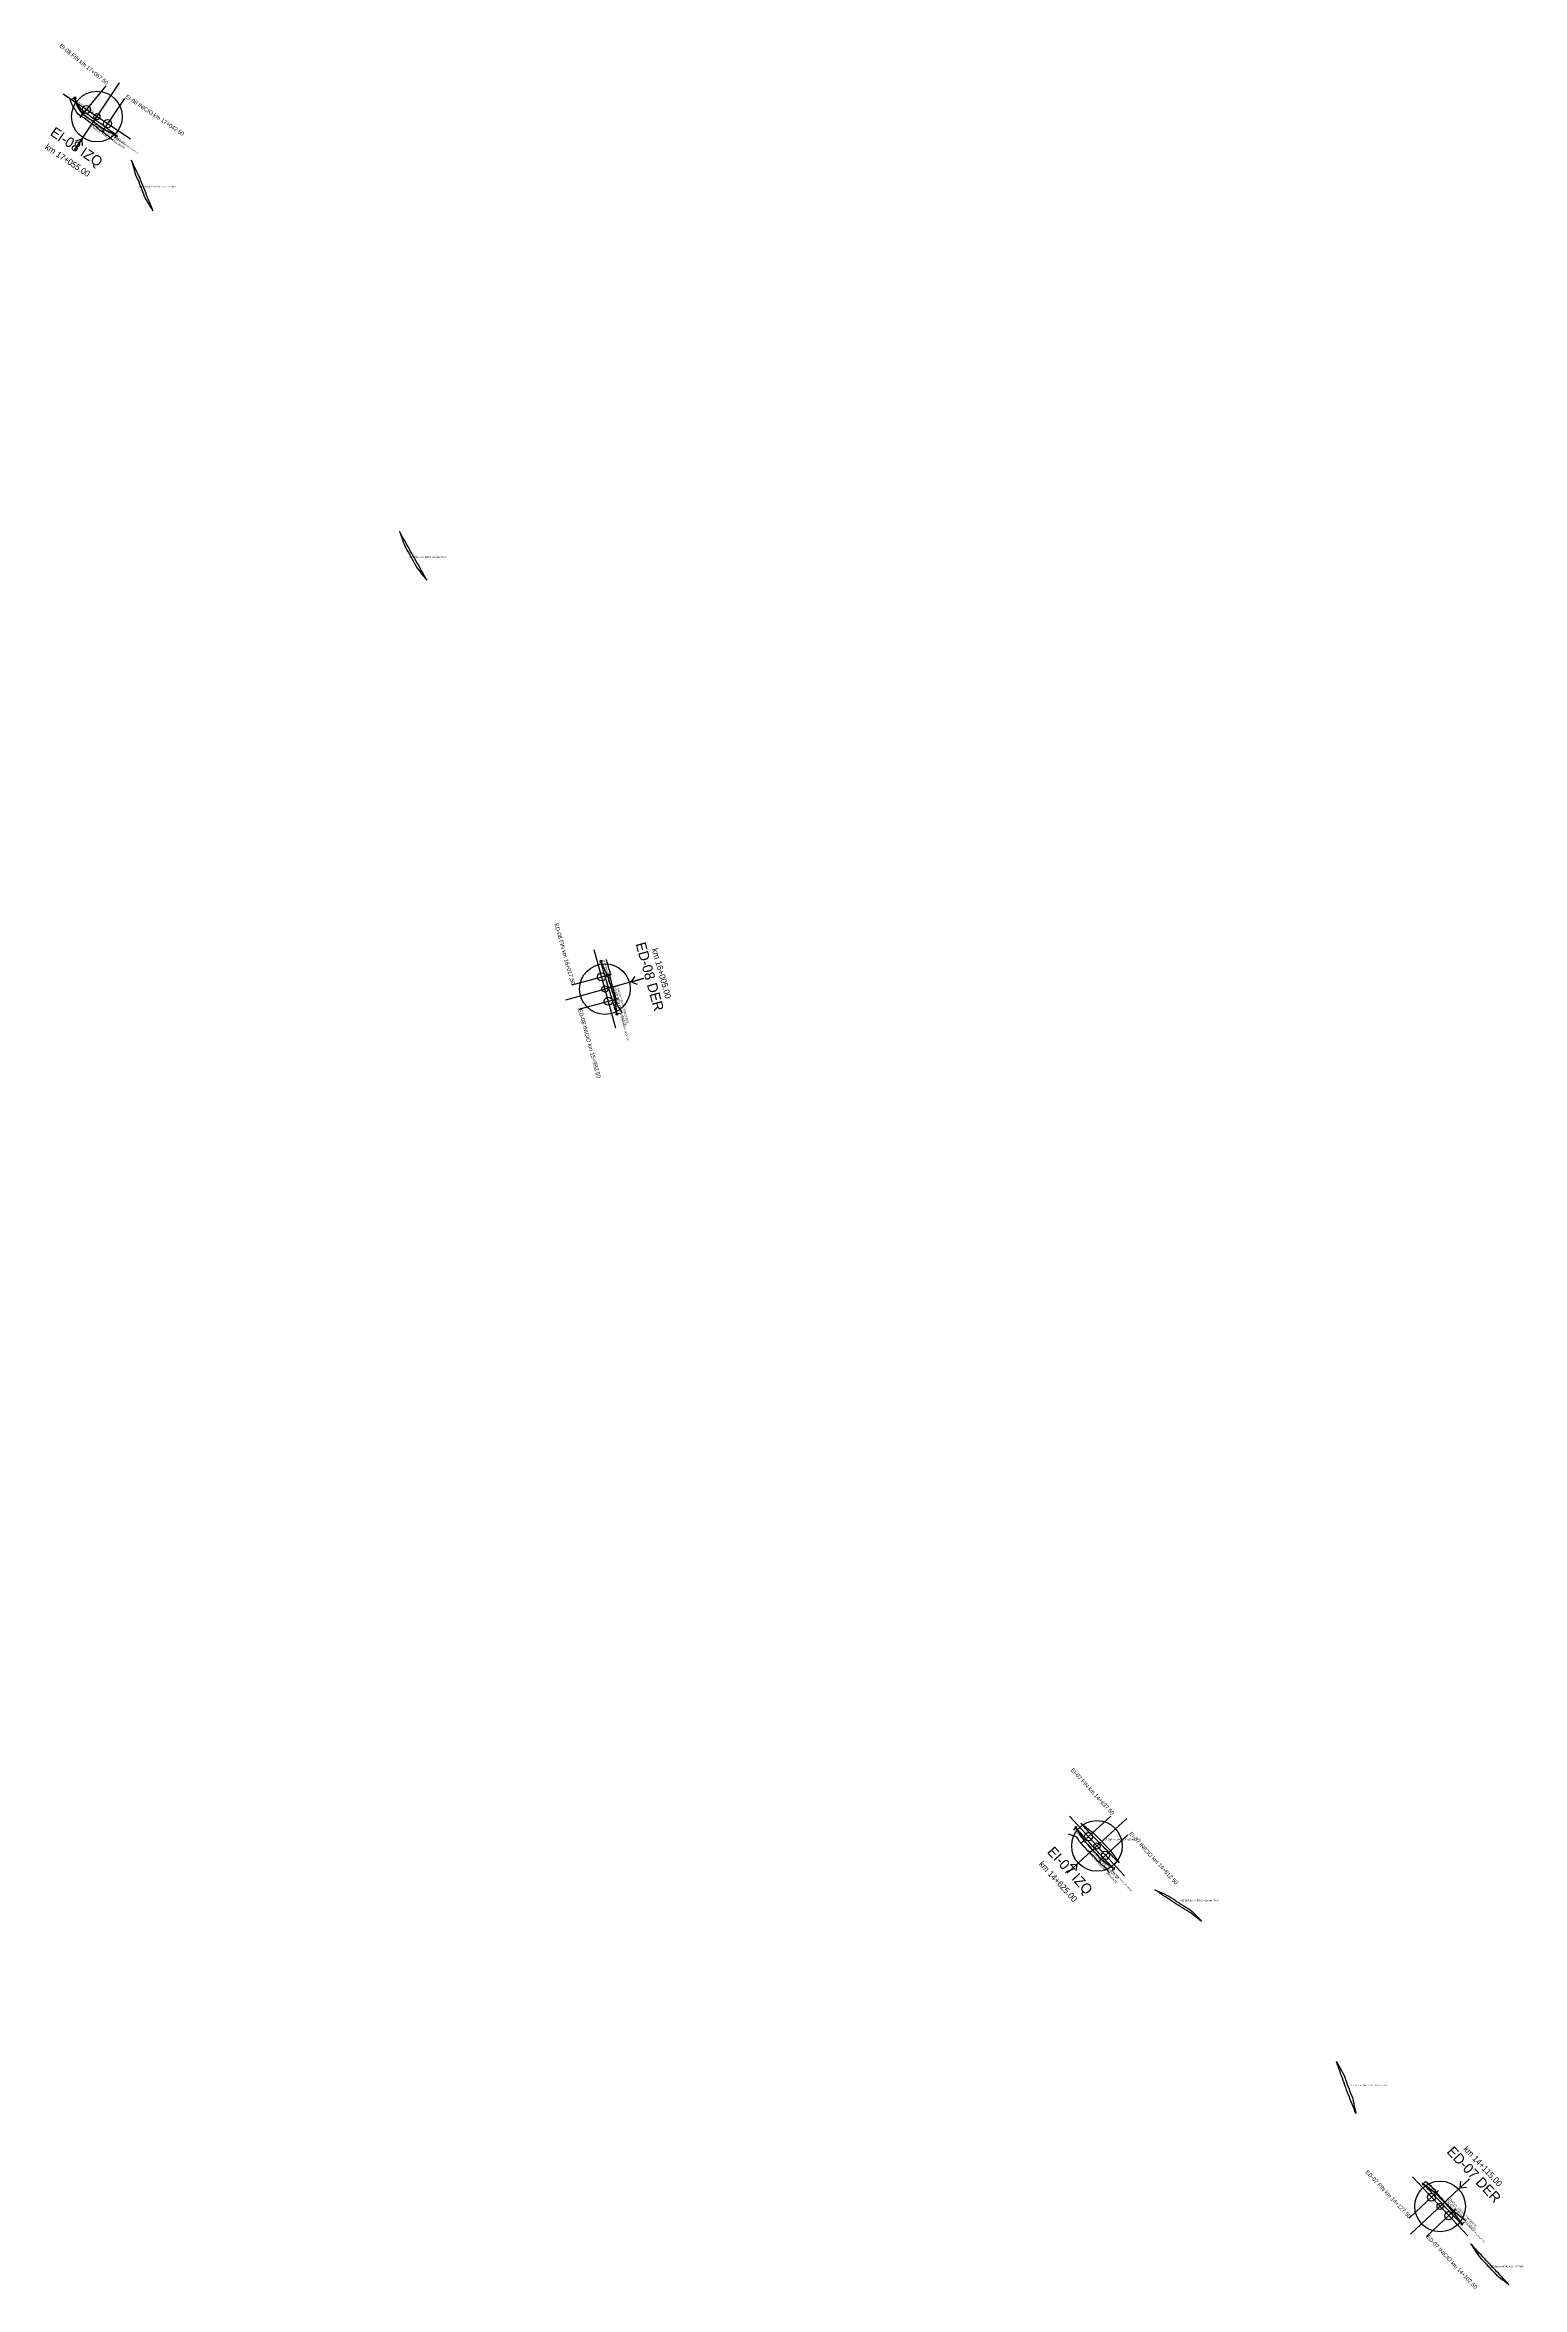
# Model space of a CAD drawing. Extents: x 598419 to 612853, y 9471396 to 9478612.
# Drawn here: x 604276 to 605734, y 9473528 to 9475742 of the extents above; entities that cross this region are included whole.
import ezdxf
from ezdxf.enums import TextEntityAlignment as Align

# ---------------------------------------------------------------- set-up
doc = ezdxf.new("R2010")
doc.units = 0
doc.header["$PDMODE"] = 35
doc.header["$PDSIZE"] = 1
for name, color, linetype in [('ENSANCHE_ALTERNATIVAS', 8, 'CONTINUOUS'), ('ENSANCHE_DER', 5, 'CONTINUOUS'), ('ENSANCHE_DER_BORDE_3D', 5, 'CONTINUOUS'), ('ENSANCHE_DER_MARCA', 5, 'CONTINUOUS'), ('ENSANCHE_DER_PUNTOS', 5, 'CONTINUOUS'), ('ENSANCHE_DER_TALUD', 5, 'CONTINUOUS'), ('ENSANCHE_DER_TEXTO', 5, 'CONTINUOUS'), ('ENSANCHE_IZQ', 1, 'CONTINUOUS'), ('ENSANCHE_IZQ_BORDE_3D', 1, 'CONTINUOUS'), ('ENSANCHE_IZQ_MARCA', 1, 'CONTINUOUS'), ('ENSANCHE_IZQ_PUNTOS', 1, 'CONTINUOUS'), ('ENSANCHE_IZQ_TALUD', 1, 'CONTINUOUS'), ('ENSANCHE_IZQ_TEXTO', 1, 'CONTINUOUS')]:
    doc.layers.add(name, color=color, linetype=linetype)

msp = doc.modelspace()

# ---------------------------------------------------------------- linework, layer by layer
at = {"layer": 'ENSANCHE_ALTERNATIVAS'}
for points in [[(604382.4423, 9475578.2731), (604381.8274, 9475580.3235), (604381.0499, 9475582.3327), (604380.1187, 9475584.6542), (604379.1912, 9475586.9772), (604378.2638, 9475589.3003), (604377.3363, 9475591.6234), (604376.4088, 9475593.9465), (604375.4813, 9475596.2696), (604374.5538, 9475598.5926), (604373.6263, 9475600.9157), (604372.6988, 9475603.2388), (604371.7713, 9475605.5619), (604370.8438, 9475607.885), (604369.9081, 9475610.2044), (604368.8547, 9475612.4723), (604367.7746, 9475614.7285), (604366.6944, 9475616.9846), (604365.6143, 9475619.2408), (604364.5342, 9475621.497), (604363.454, 9475623.7531), (604362.3739, 9475626.0093), (604361.2938, 9475628.2654), (604361.2938, 9475628.2654), (604361.9923, 9475625.842), (604362.6908, 9475623.4185), (604363.3894, 9475620.9951), (604364.0879, 9475618.5716), (604364.7864, 9475616.1481), (604365.485, 9475613.7247), (604366.5651, 9475611.4685), (604367.6184, 9475609.2006), (604368.5542, 9475606.8812), (604369.4817, 9475604.5581), (604370.4092, 9475602.235), (604371.3367, 9475599.9119), (604372.2642, 9475597.5888), (604373.1917, 9475595.2658), (604374.1192, 9475592.9427), (604375.0466, 9475590.6196), (604376.3557, 9475588.4638), (604377.6648, 9475586.308), (604378.9739, 9475584.1523), (604380.2867, 9475581.9981), (604381.4336, 9475580.1874), (604382.4423, 9475578.2731)], [(604652.9243, 9475213.8242), (604651.7011, 9475216.0046), (604650.478, 9475218.1849), (604649.2549, 9475220.3653), (604648.0317, 9475222.5456), (604646.8086, 9475224.726), (604645.5854, 9475226.9063), (604644.3623, 9475229.0867), (604643.1391, 9475231.267), (604641.916, 9475233.4474), (604640.6928, 9475235.6277), (604639.4697, 9475237.808), (604638.2465, 9475239.9884), (604637.0234, 9475242.1687), (604635.8003, 9475244.3491), (604634.5771, 9475246.5294), (604633.354, 9475248.7098), (604632.1308, 9475250.8901), (604630.9077, 9475253.0705), (604629.6845, 9475255.2508), (604628.4614, 9475257.4312), (604627.2382, 9475259.6115), (604626.0151, 9475261.7919), (604626.0151, 9475261.7919), (604626.8749, 9475259.4077), (604627.7346, 9475257.0235), (604628.5944, 9475254.6393), (604629.4541, 9475252.255), (604630.3139, 9475249.8708), (604631.1736, 9475247.4866), (604632.3968, 9475245.3063), (604633.6199, 9475243.1259), (604634.8431, 9475240.9456), (604636.0662, 9475238.7652), (604637.2893, 9475236.5849), (604638.5125, 9475234.4046), (604639.7356, 9475232.2242), (604640.9588, 9475230.0439), (604642.1819, 9475227.8635), (604643.4051, 9475225.6832), (604644.9916, 9475223.7067), (604646.5781, 9475221.7302), (604648.1647, 9475219.7537), (604649.7512, 9475217.7772), (604651.3378, 9475215.8007), (604652.9243, 9475213.8242)], [(605336.4359, 9473947.3033), (605334.6585, 9473948.9841), (605332.9029, 9473950.6876), (605331.1683, 9473952.4125), (605329.4556, 9473954.1591), (605327.7648, 9473955.927), (605326.0954, 9473957.715), (605324.3726, 9473959.5074), (605322.6236, 9473961.2957), (605320.8746, 9473963.084), (605319.1256, 9473964.8723), (605317.3766, 9473966.6605), (605315.6276, 9473968.4488), (605313.8786, 9473970.2371), (605312.1296, 9473972.0253), (605310.3806, 9473973.8136), (605308.6316, 9473975.6019), (605306.8826, 9473977.3902), (605305.1342, 9473979.179), (605303.4293, 9473981.0076), (605301.745, 9473982.8551), (605300.1179, 9473984.755), (605298.4919, 9473986.6557), (605298.4919, 9473986.6557), (605300.4254, 9473985.0362), (605302.3598, 9473983.4176), (605304.3516, 9473981.8514), (605306.3639, 9473980.304), (605308.4197, 9473978.7964), (605310.4761, 9473977.2894), (605312.2251, 9473975.5011), (605313.9741, 9473973.7129), (605315.7231, 9473971.9246), (605317.4721, 9473970.1363), (605319.2211, 9473968.3481), (605320.9701, 9473966.5598), (605322.7192, 9473964.7715), (605324.4682, 9473962.9832), (605326.2172, 9473961.195), (605327.9342, 9473959.4088), (605329.2794, 9473957.3575), (605330.6528, 9473955.3186), (605332.0553, 9473953.2933), (605333.4868, 9473951.2821), (605334.9468, 9473949.285), (605336.4359, 9473947.3033)], [(605417.6099, 9473889.3428), (605415.6975, 9473891.1589), (605413.7111, 9473892.8937), (605411.6541, 9473894.5442), (605409.5302, 9473896.1077), (605407.343, 9473897.5813), (605405.1846, 9473898.935), (605403.0633, 9473900.2578), (605400.9419, 9473901.5806), (605398.8205, 9473902.9034), (605396.6992, 9473904.2263), (605394.5778, 9473905.5491), (605392.4565, 9473906.8719), (605390.3575, 9473908.2306), (605388.2802, 9473909.6241), (605386.203, 9473911.0176), (605384.1257, 9473912.4112), (605382.0484, 9473913.8047), (605379.9712, 9473915.1982), (605377.8939, 9473916.5918), (605375.8166, 9473917.9853), (605373.7394, 9473919.3788), (605371.6621, 9473920.7723), (605371.6621, 9473920.7723), (605373.9598, 9473919.7324), (605376.2576, 9473918.6924), (605378.5553, 9473917.6524), (605380.853, 9473916.6125), (605383.1508, 9473915.5725), (605385.4485, 9473914.5325), (605387.5258, 9473913.139), (605389.603, 9473911.7455), (605391.6803, 9473910.3519), (605393.7793, 9473908.9933), (605395.9006, 9473907.6704), (605398.022, 9473906.3476), (605400.1434, 9473905.0248), (605402.2647, 9473903.702), (605404.3861, 9473902.3792), (605406.5074, 9473901.0564), (605408.4708, 9473899.3329), (605410.49, 9473897.4702), (605412.4159, 9473895.5353), (605414.246, 9473893.5326), (605415.978, 9473891.4669), (605417.6099, 9473889.3428)], [(605570.0461, 9473699.8067), (605569.1311, 9473702.1347), (605568.216, 9473704.4627), (605567.301, 9473706.7907), (605566.3859, 9473709.1187), (605565.4709, 9473711.4467), (605564.5558, 9473713.7748), (605563.6408, 9473716.1028), (605562.7257, 9473718.4308), (605561.8107, 9473720.7588), (605560.8957, 9473723.0868), (605560.0179, 9473725.428), (605559.1814, 9473727.7839), (605558.3448, 9473730.1398), (605557.5083, 9473732.4957), (605556.6718, 9473734.8516), (605555.8353, 9473737.2075), (605554.9988, 9473739.5634), (605554.1622, 9473741.9193), (605553.3257, 9473744.2752), (605552.4892, 9473746.6311), (605551.6527, 9473748.987), (605550.8162, 9473751.3429), (605550.8162, 9473751.3429), (605552.0453, 9473749.1264), (605553.2745, 9473746.9099), (605554.5037, 9473744.6935), (605555.7328, 9473742.477), (605556.962, 9473740.2605), (605558.1912, 9473738.044), (605559.0277, 9473735.6881), (605559.8642, 9473733.3322), (605560.7007, 9473730.9763), (605561.5372, 9473728.6205), (605562.3738, 9473726.2646), (605563.2515, 9473723.9233), (605564.1666, 9473721.5953), (605565.0816, 9473719.2673), (605565.9967, 9473716.9393), (605566.9117, 9473714.6113), (605567.4341, 9473712.1438), (605567.9565, 9473709.6764), (605568.4789, 9473707.209), (605569.0013, 9473704.7416), (605569.5237, 9473702.2741), (605570.0461, 9473699.8067)], [(605720.9757, 9473531.212), (605719.2622, 9473533.0324), (605717.5487, 9473534.8528), (605715.8352, 9473536.6732), (605714.1216, 9473538.4936), (605712.4081, 9473540.314), (605710.6946, 9473542.1344), (605708.9811, 9473543.9548), (605707.2676, 9473545.7752), (605705.5541, 9473547.5956), (605703.8406, 9473549.416), (605702.1271, 9473551.2364), (605700.4135, 9473553.0568), (605698.7, 9473554.8772), (605696.9865, 9473556.6976), (605695.273, 9473558.518), (605693.5595, 9473560.3385), (605691.846, 9473562.1589), (605690.1325, 9473563.9793), (605688.419, 9473565.7997), (605686.7054, 9473567.6201), (605684.9919, 9473569.4405), (605683.2784, 9473571.2609), (605683.2784, 9473571.2609), (605684.6885, 9473569.1549), (605686.0986, 9473567.0489), (605687.5088, 9473564.9429), (605688.9189, 9473562.8369), (605690.329, 9473560.7309), (605691.7391, 9473558.6249), (605693.4526, 9473556.8045), (605695.1661, 9473554.9841), (605696.8796, 9473553.1637), (605698.5931, 9473551.3433), (605700.3067, 9473549.5229), (605702.0202, 9473547.7025), (605703.7337, 9473545.8821), (605705.4472, 9473544.0617), (605707.1607, 9473542.2413), (605708.8742, 9473540.4209), (605710.8911, 9473538.8861), (605712.908, 9473537.3513), (605714.925, 9473535.8164), (605716.9419, 9473534.2816), (605718.9588, 9473532.7468), (605720.9757, 9473531.212)]]:
    msp.add_lwpolyline(points, close=True, dxfattribs=at)
at = {"layer": 'ENSANCHE_DER'}
for points in [[(604840.6122, 9474785.1287), (604839.8124, 9474787.4405), (604839.042, 9474789.7622), (604838.2999, 9474792.0932), (604837.588, 9474794.4335), (604836.9045, 9474796.7823), (604836.2107, 9474799.1507), (604835.4654, 9474801.5385), (604834.7201, 9474803.9263), (604833.9748, 9474806.314), (604833.2295, 9474808.7018), (604832.4842, 9474811.0896), (604831.7389, 9474813.4774), (604830.9936, 9474815.8651), (604830.2483, 9474818.2529), (604829.503, 9474820.6407), (604828.7577, 9474823.0285), (604828.0124, 9474825.4162), (604827.299, 9474827.8128), (604826.6341, 9474830.2228), (604825.9691, 9474832.6327), (604825.3041, 9474835.0427), (604824.6392, 9474837.4526), (604824.6392, 9474837.4526), (604825.7058, 9474835.1535), (604826.7724, 9474832.8544), (604827.839, 9474830.5553), (604828.9057, 9474828.2562), (604830.0207, 9474825.9704), (604831.1676, 9474823.6934), (604831.9129, 9474821.3057), (604832.6582, 9474818.9179), (604833.4035, 9474816.5301), (604834.1488, 9474814.1423), (604834.8941, 9474811.7546), (604835.6394, 9474809.3668), (604836.3847, 9474806.979), (604837.13, 9474804.5912), (604837.8753, 9474802.2035), (604838.6206, 9474799.8157), (604838.9085, 9474797.3516), (604839.1855, 9474794.9089), (604839.4934, 9474792.4647), (604839.8345, 9474790.0198), (604840.207, 9474787.5742), (604840.6122, 9474785.1287)], [(605674.7004, 9473590.6486), (605672.9277, 9473592.4134), (605671.1551, 9473594.1782), (605669.3824, 9473595.943), (605667.6097, 9473597.7078), (605665.8372, 9473599.4728), (605664.1172, 9473601.2871), (605662.4052, 9473603.109), (605660.6933, 9473604.9309), (605658.9813, 9473606.7527), (605657.2694, 9473608.5746), (605655.5574, 9473610.3965), (605653.8455, 9473612.2183), (605652.1335, 9473614.0402), (605650.4216, 9473615.8621), (605648.7096, 9473617.684), (605646.9977, 9473619.5058), (605645.2857, 9473621.3277), (605643.556, 9473623.1623), (605641.7923, 9473624.9919), (605640.006, 9473626.7993), (605638.1972, 9473628.5842), (605636.3662, 9473630.3464), (605636.3662, 9473630.3464), (605638.488, 9473628.8826), (605640.595, 9473627.3888), (605642.6869, 9473625.865), (605644.7631, 9473624.3114), (605646.8039, 9473622.7543), (605648.8195, 9473621.2178), (605650.5315, 9473619.3959), (605652.2434, 9473617.574), (605653.9554, 9473615.7522), (605655.6674, 9473613.9303), (605657.3793, 9473612.1084), (605659.0913, 9473610.2866), (605660.8032, 9473608.4647), (605662.5152, 9473606.6428), (605664.2271, 9473604.8209), (605665.9391, 9473602.9991), (605667.3554, 9473600.8994), (605668.8243, 9473598.8491), (605670.2933, 9473596.799), (605671.7624, 9473594.7489), (605673.2314, 9473592.6987), (605674.7004, 9473590.6486)]]:
    msp.add_lwpolyline(points, close=True, dxfattribs=at)
at = {"layer": 'ENSANCHE_DER_BORDE_3D'}
for points in [[(604840.6122, 9474785.1287, 549.2331), (604840.207, 9474787.5742, 549.1469), (604839.8345, 9474790.0198, 549.0669), (604839.4934, 9474792.4647, 548.993), (604839.1855, 9474794.9089, 548.9251), (604838.9085, 9474797.3516, 548.8634), (604838.6206, 9474799.8157, 548.8084), (604837.8753, 9474802.2035, 548.7688), (604837.13, 9474804.5912, 548.7354), (604836.3847, 9474806.979, 548.708), (604835.6394, 9474809.3668, 548.6867), (604834.8941, 9474811.7546, 548.6715), (604834.1488, 9474814.1423, 548.6625), (604833.4035, 9474816.5301, 548.6595), (604832.6582, 9474818.9179, 548.6602), (604831.9129, 9474821.3057, 548.6609), (604831.1676, 9474823.6934, 548.6616), (604830.0207, 9474825.9704, 548.6707), (604828.9057, 9474828.2562, 548.6791), (604827.839, 9474830.5553, 548.6865), (604826.7724, 9474832.8544, 548.6939), (604825.7058, 9474835.1535, 548.7013), (604824.6392, 9474837.4526, 548.7087)], [(605674.7004, 9473590.6486, 594.9847), (605673.2314, 9473592.6987, 595.0939), (605671.7624, 9473594.7489, 595.2032), (605670.2933, 9473596.799, 595.3125), (605668.8243, 9473598.8491, 595.4217), (605667.3554, 9473600.8994, 595.531), (605665.9391, 9473602.9991, 595.6388), (605664.2271, 9473604.8209, 595.7548), (605662.5152, 9473606.6428, 595.8707), (605660.8032, 9473608.4647, 595.9866), (605659.0913, 9473610.2866, 596.1026), (605657.3793, 9473612.1084, 596.2185), (605655.6674, 9473613.9303, 596.3299), (605653.9554, 9473615.7522, 596.429), (605652.2434, 9473617.574, 596.5155), (605650.5315, 9473619.3959, 596.5895), (605648.8195, 9473621.2178, 596.651), (605646.8039, 9473622.7543, 596.7083), (605644.7631, 9473624.3114, 596.7531), (605642.6869, 9473625.865, 596.7853), (605640.595, 9473627.3888, 596.8051), (605638.488, 9473628.8826, 596.8123), (605636.3662, 9473630.3464, 596.807)]]:
    msp.add_polyline3d(points, dxfattribs=at)
at = {"layer": 'ENSANCHE_DER_MARCA'}
for p, q in [((604839.4122, 9474771.5064), (604818.1332, 9474848.6246)), ((604823.6752, 9474837.1866), (604827.5311, 9474838.2506)), ((604790.2136, 9474799.426), (604867.3318, 9474820.705)), ((604796.5286, 9474814.1356), (604835.4252, 9474824.8682)), ((604854.8001, 9474817.2472), (604858.556, 9474822.433)), ((604854.8001, 9474817.2472), (604866.3678, 9474820.439)), ((604854.8001, 9474817.2472), (604860.6839, 9474814.7212)), ((604803.1782, 9474790.0362), (604842.0749, 9474800.7688)), ((604839.6692, 9474784.7959), (604843.4412, 9474786.127)), ((605622.7303, 9473596.7026), (605651.7345, 9473623.9569)), ((605624.0026, 9473580.7455), (605682.3025, 9473635.5279)), ((605680.5438, 9473578.9867), (605625.7613, 9473637.2867)), ((605635.6772, 9473629.6216), (605638.4329, 9473632.5209)), ((605672.8288, 9473626.6258), (605681.5738, 9473634.8431)), ((605672.8288, 9473626.6258), (605673.7334, 9473632.9647)), ((605672.8288, 9473626.6258), (605679.2117, 9473627.1347)), ((605639.8498, 9473578.4839), (605668.8541, 9473605.7382)), ((605673.9717, 9473589.9638), (605676.8867, 9473592.7029))]:
    msp.add_line(p, q, dxfattribs=at)
for centre, radius in [((604828.7727, 9474810.0655), 25), ((604825.4479, 9474822.1152), 4), ((604828.7727, 9474810.0655), 3), ((604832.0975, 9474798.0158), 4), ((605653.1526, 9473608.1367), 25), ((605644.5928, 9473617.2461), 4), ((605653.1526, 9473608.1367), 3), ((605661.7123, 9473599.0273), 4)]:
    msp.add_circle(centre, radius, dxfattribs=at)
at = {"layer": 'ENSANCHE_DER_PUNTOS'}
for p in [(604824.6392, 9474837.4526, 548.7087), (604831.1676, 9474823.6934, 548.6616), (604834.8941, 9474811.7546, 548.6715), (604838.6206, 9474799.8157, 548.8084), (604840.6122, 9474785.1287, 549.2331), (605636.3662, 9473630.3464, 596.807), (605648.8195, 9473621.2178, 596.651), (605657.3793, 9473612.1084, 596.2185), (605665.9391, 9473602.9991, 595.6388), (605674.7004, 9473590.6486, 594.9847)]:
    msp.add_point(p, dxfattribs=at)
at = {"layer": 'ENSANCHE_DER_TALUD'}
for points in [[(604845.7986, 9474786.959), (604844.5478, 9474789.0453), (604843.0835, 9474791.0758), (604841.6418, 9474793.1334), (604840.7025, 9474795.3604), (604839.7903, 9474797.602), (604839.5605, 9474800.075), (604839.3213, 9474802.6024), (604838.576, 9474804.9902), (604837.8307, 9474807.378), (604837.0854, 9474809.7658), (604836.3401, 9474812.1535), (604835.8358, 9474814.6078), (604835.3315, 9474817.0621), (604834.5862, 9474819.4499), (604833.8409, 9474821.8376), (604833.8186, 9474824.4249), (604833.7962, 9474827.0122), (604833.1071, 9474829.4154), (604832.4179, 9474831.8187), (604831.753, 9474834.2286), (604831.088, 9474836.6386), (604830.423, 9474839.0485)], [(605678.162, 9473593.9013), (605676.2071, 9473595.4949), (605674.2523, 9473597.0885), (605672.2974, 9473598.6821), (605670.3426, 9473600.2759), (605668.3878, 9473601.8696), (605666.6718, 9473603.6876), (605664.9559, 9473605.5057), (605663.2439, 9473607.3276), (605661.532, 9473609.1495), (605659.6378, 9473610.8001), (605657.7437, 9473612.4508), (605656.0317, 9473614.2727), (605654.3198, 9473616.0946), (605652.79, 9473618.0876), (605651.2602, 9473620.0807), (605649.7305, 9473622.0738), (605648.2007, 9473624.0668), (605646.4531, 9473625.9202), (605644.6548, 9473627.7858), (605642.6566, 9473629.452), (605640.6399, 9473631.0908), (605638.6052, 9473632.7021)]]:
    msp.add_lwpolyline(points, dxfattribs=at)
at = {"layer": 'ENSANCHE_IZQ'}
for points in [[(604346.6821, 9475652.3283), (604345.0039, 9475653.8786), (604343.2515, 9475655.3444), (604341.429, 9475656.7223), (604339.4932, 9475658.0862), (604337.4634, 9475659.548), (604335.4336, 9475661.0098), (604333.4038, 9475662.4715), (604331.374, 9475663.9333), (604329.3442, 9475665.3951), (604327.3144, 9475666.8569), (604325.2845, 9475668.3187), (604323.2547, 9475669.7804), (604321.2249, 9475671.2422), (604319.1951, 9475672.704), (604317.1654, 9475674.1659), (604314.9327, 9475675.8758), (604312.8341, 9475677.7726), (604310.9353, 9475679.8694), (604309.2553, 9475682.1454), (604307.8109, 9475684.5777), (604306.6165, 9475687.142), (604305.6842, 9475689.8127), (604305.6842, 9475689.8127), (604306.2305, 9475686.9852), (604307.074, 9475684.1885), (604308.2137, 9475681.4542), (604309.6455, 9475678.8139), (604311.3616, 9475676.2988), (604313.3512, 9475673.9396), (604315.7728, 9475672.0897), (604317.8025, 9475670.6278), (604319.8323, 9475669.166), (604321.8622, 9475667.7042), (604323.892, 9475666.2424), (604325.9218, 9475664.7806), (604327.9516, 9475663.3189), (604329.9814, 9475661.8571), (604332.0112, 9475660.3953), (604334.041, 9475658.9335), (604336.3029, 9475657.8178), (604338.5649, 9475656.7021), (604340.7011, 9475655.7061), (604342.7329, 9475654.6921), (604344.7286, 9475653.5658), (604346.6821, 9475652.3283)], [(605331.2471, 9473941.7494), (605329.4011, 9473943.4958), (605327.577, 9473945.2651), (605325.7751, 9473947.0571), (605323.9959, 9473948.8715), (605322.2394, 9473950.708), (605320.506, 9473952.5663), (605318.81, 9473954.4183), (605317.1225, 9473956.2628), (605315.435, 9473958.1073), (605313.7475, 9473959.9519), (605312.0599, 9473961.7964), (605310.3724, 9473963.6409), (605308.6849, 9473965.4854), (605306.9974, 9473967.33), (605305.3098, 9473969.1745), (605303.6223, 9473971.019), (605301.9348, 9473972.8635), (605300.2473, 9473974.7081), (605298.5598, 9473976.5526), (605296.8722, 9473978.3971), (605295.1847, 9473980.2416), (605293.4972, 9473982.0861), (605293.4972, 9473982.0861), (605294.8773, 9473979.9604), (605296.2574, 9473977.8346), (605297.6375, 9473975.7088), (605299.0176, 9473973.583), (605300.3977, 9473971.4573), (605301.7778, 9473969.3315), (605303.4653, 9473967.487), (605305.1528, 9473965.6424), (605306.8404, 9473963.7979), (605308.5279, 9473961.9534), (605310.2154, 9473960.1089), (605311.9029, 9473958.2643), (605313.5905, 9473956.4198), (605315.278, 9473954.5753), (605316.9655, 9473952.7308), (605318.6672, 9473950.8725), (605320.7248, 9473949.2774), (605322.7986, 9473947.712), (605324.8882, 9473946.1763), (605326.993, 9473944.6706), (605329.1128, 9473943.1949), (605331.2471, 9473941.7494)]]:
    msp.add_lwpolyline(points, close=True, dxfattribs=at)
at = {"layer": 'ENSANCHE_IZQ_BORDE_3D'}
for points in [[(604346.6821, 9475652.3283, 527.9712), (604344.7286, 9475653.5658, 527.9579), (604342.7329, 9475654.6921, 527.9414), (604340.7011, 9475655.7061, 527.9214), (604338.5649, 9475656.7021, 527.8988), (604336.3029, 9475657.8178, 527.8737), (604334.041, 9475658.9335, 527.8453), (604332.0112, 9475660.3953, 527.8218), (604329.9814, 9475661.8571, 527.795), (604327.9516, 9475663.3189, 527.7647), (604325.9218, 9475664.7806, 527.7311), (604323.892, 9475666.2424, 527.6942), (604321.8622, 9475667.7042, 527.6538), (604319.8323, 9475669.166, 527.6114), (604317.8025, 9475670.6278, 527.569), (604315.7728, 9475672.0897, 527.5266), (604313.3512, 9475673.9396, 527.4836), (604311.3616, 9475676.2988, 527.4478), (604309.6455, 9475678.8139, 527.4121), (604308.2137, 9475681.4542, 527.3764), (604307.074, 9475684.1885, 527.3406), (604306.2305, 9475686.9852, 527.3049), (604305.6842, 9475689.8127, 527.2692)], [(605331.2471, 9473941.7494, 582.5286), (605329.1128, 9473943.1949, 582.6252), (605326.993, 9473944.6706, 582.7268), (605324.8882, 9473946.1763, 582.8334), (605322.7986, 9473947.712, 582.945), (605320.7248, 9473949.2774, 583.0615), (605318.6672, 9473950.8725, 583.1831), (605316.9655, 9473952.7308, 583.3179), (605315.278, 9473954.5753, 583.4578), (605313.5905, 9473956.4198, 583.6026), (605311.9029, 9473958.2643, 583.7508), (605310.2154, 9473960.1089, 583.8991), (605308.5279, 9473961.9534, 584.0474), (605306.8404, 9473963.7979, 584.1957), (605305.1528, 9473965.6424, 584.344), (605303.4653, 9473967.487, 584.4923), (605301.7778, 9473969.3315, 584.6406), (605300.3977, 9473971.4573, 584.7973), (605299.0176, 9473973.583, 584.9539), (605297.6375, 9473975.7088, 585.1106), (605296.2574, 9473977.8346, 585.2672), (605294.8773, 9473979.9604, 585.4238), (605293.4972, 9473982.0861, 585.5805)]]:
    msp.add_polyline3d(points, dxfattribs=at)
at = {"layer": 'ENSANCHE_IZQ_MARCA'}
for p, q in [((604305.0558, 9475638.159), (604349.6181, 9475704.5985)), ((604335.9987, 9475701.6656), (604310.5774, 9475670.5438)), ((604360.5567, 9475649.0976), (604294.1173, 9475693.6599)), ((604306.6436, 9475690.0947), (604302.8059, 9475688.9667)), ((604354.429, 9475689.3307), (604332.045, 9475655.9576)), ((604312.2972, 9475648.9554), (604305.6129, 9475638.9895)), ((604312.2972, 9475648.9554), (604306.1901, 9475647.0311)), ((604312.2972, 9475648.9554), (604312.834, 9475642.5748)), ((604347.3793, 9475653.0451), (604344.5903, 9475650.1779)), ((605284.9823, 9473937.0236), (605344.0071, 9473991.0243)), ((605341.4951, 9473934.5115), (605287.4943, 9473993.5363)), ((605294.235, 9473982.7612), (605291.2838, 9473980.0611)), ((605328.1914, 9473993.4968), (605298.8266, 9473966.6314)), ((605344.9984, 9473975.1276), (605315.7252, 9473948.1624)), ((605294.5739, 9473945.7987), (605285.7201, 9473937.6986)), ((605294.5739, 9473945.7987), (605288.1848, 9473945.3749)), ((605294.5739, 9473945.7987), (605293.5848, 9473939.4724)), ((605331.9298, 9473942.4801), (605329.1991, 9473939.5572))]:
    msp.add_line(p, q, dxfattribs=at)
for centre, radius in [((604327.337, 9475671.3787), 25), ((604317.0203, 9475678.4315), 4), ((604327.337, 9475671.3787), 3), ((604337.7182, 9475664.4159), 4), ((605314.4947, 9473964.0239), 25), ((605306.0571, 9473973.2465), 4), ((605314.4947, 9473964.0239), 3), ((605322.9332, 9473954.8021), 4)]:
    msp.add_circle(centre, radius, dxfattribs=at)
at = {"layer": 'ENSANCHE_IZQ_PUNTOS'}
for p in [(604305.6842, 9475689.8127, 527.2692), (604313.3512, 9475673.9396, 527.4836), (604323.892, 9475666.2424, 527.6942), (604334.041, 9475658.9335, 527.8453), (604346.6821, 9475652.3283, 527.9712), (605293.4972, 9473982.0861, 585.5805), (605301.7778, 9473969.3315, 584.6406), (605310.2154, 9473960.1089, 583.8991), (605318.6672, 9473950.8725, 583.1831), (605331.2471, 9473941.7494, 582.5286)]:
    msp.add_point(p, dxfattribs=at)
at = {"layer": 'ENSANCHE_IZQ_TALUD'}
for points in [[(604342.846, 9475648.3849), (604341.3707, 9475649.7495), (604339.8297, 9475651.0395), (604338.2262, 9475652.251), (604336.4437, 9475653.5395), (604334.3998, 9475654.9803), (604332.37, 9475656.4421), (604330.3401, 9475657.9038), (604328.4496, 9475659.5732), (604326.559, 9475661.2426), (604324.5292, 9475662.7044), (604322.4994, 9475664.1662), (604320.4696, 9475665.628), (604318.4398, 9475667.0898), (604316.41, 9475668.5516), (604314.3802, 9475670.0135), (604311.5953, 9475671.79), (604308.9468, 9475673.8817), (604306.8725, 9475676.5443), (604305.0891, 9475679.3807), (604303.3896, 9475682.2427), (604301.9842, 9475685.2601), (604300.8871, 9475688.4027)], [(605326.8098, 9473936.9997), (605325.5964, 9473939.524), (605323.723, 9473941.3412), (605321.8724, 9473943.1817), (605319.8654, 9473944.8713), (605317.8775, 9473946.588), (605316.093, 9473948.5012), (605314.3832, 9473950.3682), (605312.6956, 9473952.2128), (605311.0081, 9473954.0573), (605309.1362, 9473955.7331), (605307.2642, 9473957.4088), (605305.5767, 9473959.2534), (605303.8891, 9473961.0979), (605302.2016, 9473962.9424), (605300.5141, 9473964.7869), (605298.8266, 9473966.6314), (605297.139, 9473968.476), (605295.8204, 9473970.658), (605294.5018, 9473972.84), (605291.892, 9473973.8408), (605289.2822, 9473974.8415), (605286.488, 9473975.6736)]]:
    msp.add_lwpolyline(points, dxfattribs=at)

# ---------------------------------------------------------------- texts
at = {"layer": 'ENSANCHE_ALTERNATIVAS'}
for s, p in [('ALT IZQ km 16+970.00 +157 m3 TANG', (604368.5775, 9475601.4319)), ('ALT IZQ km 16+485.00 +190 m3 TANG', (604635.5451, 9475235.6064)), ('ALT DER km 14+625.00 +183 m3 TANG', (605320.6968, 9473969.6981)), ('ALT DER km 14+525.00 +124 m3 TANG', (605396.9589, 9473909.3675)), ('ALT DER km 14+270.00 +32 m3 TANG', (605564.2585, 9473726.9338)), ('ALT IZQ km 14+040.00 +128 m3 TANG', (605698.8503, 9473548.1521))]:
    msp.add_text(s, height=1.5, dxfattribs=at).set_placement(p)
at = {"layer": 'ENSANCHE_DER_MARCA'}
for s, rotation, p in [('ED-08 FIN km 16+017.50', -74.5744, (604795.5646, 9474813.8696)), ('ED-07 FIN km 14+127.50', -46.7816, (605622.0016, 9473596.0179))]:
    msp.add_text(s, height=4, rotation=rotation, dxfattribs=at).set_placement(p, align=Align.RIGHT)
for s, height, rotation, p in [('ED-08 DER', 10, -74.5744, (604868.2957, 9474820.971)), ('km 16+005.00', 6, -74.5744, (604881.7914, 9474824.6948)), ('ED-07 DER', 10, -46.7816, (605683.0313, 9473636.2127)), ('km 14+115.00', 6, -46.7816, (605693.2338, 9473645.7996))]:
    msp.add_text(s, height=height, rotation=rotation, dxfattribs=at).set_placement(p, align=Align.CENTER)
for s, rotation, p in [('ED-08 INICIO km 15+992.50', -74.5744, (604802.2143, 9474789.7702)), ('ED-07 INICIO km 14+102.50', -46.7816, (605639.1211, 9473577.7991))]:
    msp.add_text(s, height=4, rotation=rotation, dxfattribs=at).set_placement(p)
at = {"layer": 'ENSANCHE_DER_TEXTO'}
for s, height, rotation, p in [('fin transicion km 16+032.50', 1.5, -74.5744, (604827.5311, 9474838.2506)), ('ED-08 DER km 16+005.00', 2.5, -74.5744, (604836.8221, 9474812.2865)), ('2.5x25 m  +25 m3  TANGENTE', 2, -74.5744, (604840.196, 9474813.2175)), ('inicio transicion km 15+977.50', 1.5, -74.5744, (604843.4412, 9474786.127)), ('fin transicion km 14+142.50', 1.5, -46.7816, (605638.4329, 9473632.5209)), ('ED-07 DER km 14+115.00', 2.5, -46.7816, (605658.8368, 9473613.478)), ('2.5x25 m  +12 m3  TANGENTE', 2, -46.7816, (605661.3874, 9473615.8747)), ('inicio transicion km 14+087.50', 1.5, -46.7816, (605676.8867, 9473592.7029))]:
    msp.add_text(s, height=height, rotation=rotation, dxfattribs=at).set_placement(p)
at = {"layer": 'ENSANCHE_IZQ_MARCA'}
for s, rotation, p in [('EI-08 FIN km 17+067.50', -39.2431, (604336.6313, 9475702.4401)), ('EI-07 FIN km 14+637.50', -47.5451, (605328.9292, 9473994.1718))]:
    msp.add_text(s, height=4, rotation=rotation, dxfattribs=at).set_placement(p, align=Align.RIGHT)
for s, rotation, p in [('EI-08 INICIO km 17+042.50', -33.8505, (604354.986, 9475690.1612)), ('EI-07 INICIO km 14+612.50', -47.35, (605345.7339, 9473975.8051))]:
    msp.add_text(s, height=4, rotation=rotation, dxfattribs=at).set_placement(p)
for s, height, rotation, p in [('EI-08 IZQ', 10, -33.8505, (604304.4988, 9475637.3285)), ('km 17+055.00', 6, -33.8505, (604296.7004, 9475625.7016)), ('EI-07 IZQ', 10, -47.5451, (605284.2445, 9473936.3485)), ('km 14+625.00', 6, -47.5451, (605273.9152, 9473926.8984))]:
    msp.add_text(s, height=height, rotation=rotation, dxfattribs=at).set_placement(p, align=Align.CENTER)
at = {"layer": 'ENSANCHE_IZQ_TEXTO'}
for s, height, rotation, p in [('fin transicion km 17+082.50', 1.5, -33.8505, (604302.8059, 9475688.9667)), ('2.5x25 m  +118 m3  TANGENTE', 2, -33.8505, (604320.8283, 9475661.6747)), ('EI-08 IZQ km 17+055.00', 2.5, -33.8505, (604322.7779, 9475664.5814)), ('inicio transicion km 17+027.50', 1.5, -33.8505, (604344.5903, 9475650.1779)), ('fin transicion km 14+652.50', 1.5, -47.5451, (605291.2838, 9473980.0611)), ('2.5x25 m  +195 m3  TANGENTE', 2, -47.5451, (605306.1575, 9473956.3963)), ('EI-07 IZQ km 14+625.00', 2.5, -47.5451, (605308.7398, 9473958.7588)), ('inicio transicion km 14+597.50', 1.5, -47.5451, (605329.1991, 9473939.5572))]:
    msp.add_text(s, height=height, rotation=rotation, dxfattribs=at).set_placement(p)

doc.saveas('drawing.dxf')
